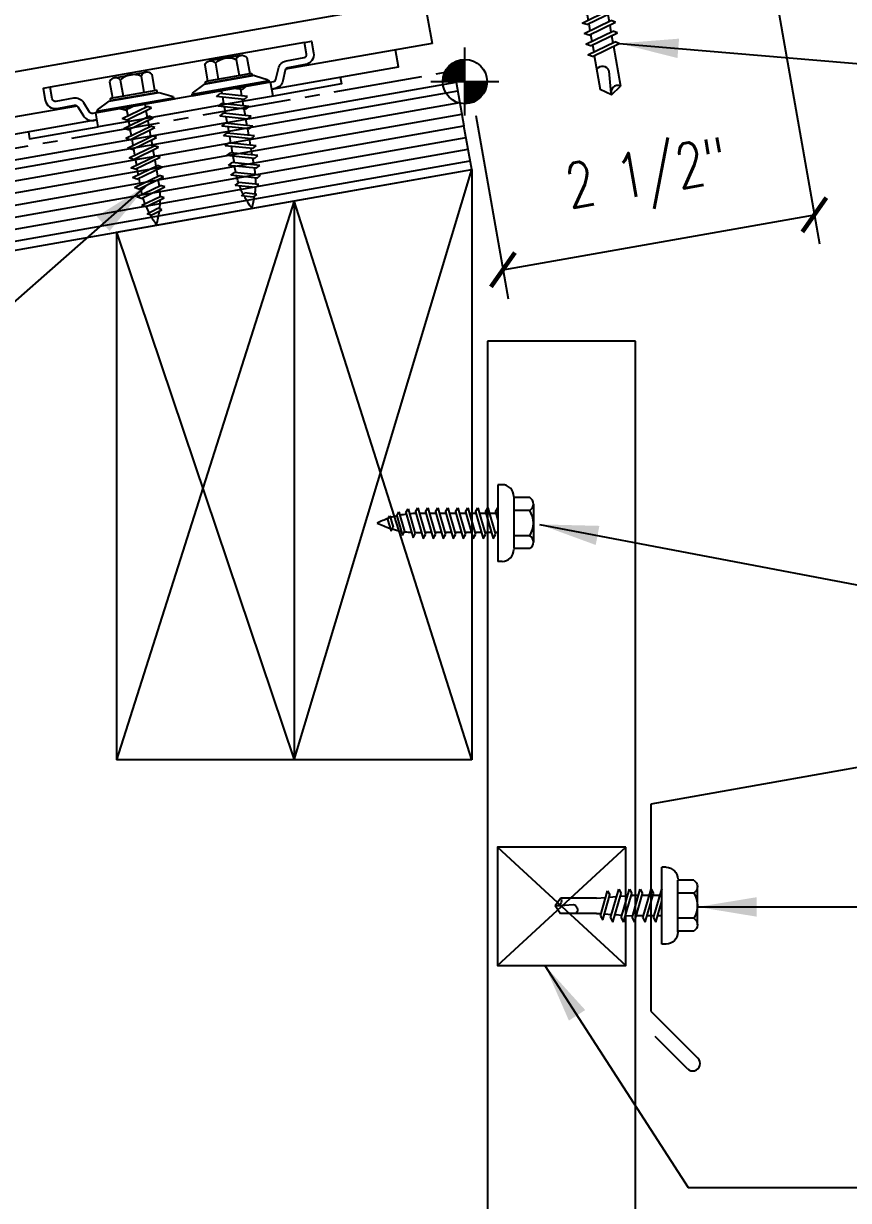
# Model space of a CAD drawing. Header units: inches. Extents: x 7 to 198, y 6 to 102.
# Drawn here: x 20.14 to 27.11, y 15.48 to 25.42 of the extents above; entities that cross this region are included whole.
import ezdxf

# ---------------------------------------------------------------- set-up
doc = ezdxf.new("R2010")
doc.units = ezdxf.units.IN
doc.header["$MEASUREMENT"] = 0
doc.linetypes.add('CENTER2', pattern=[1.125, 0.75, -0.125, 0.125, -0.125])
for name, color, linetype in [('BARRIER', 253, 'CENTER2'), ('clip', 5, 'Continuous'), ('CLO', 3, 'Continuous'), ('DIM', 2, 'Continuous'), ('FASTENER', 9, 'Continuous'), ('PANEL', 11, 'Continuous'), ('SECTION', 11, 'Continuous'), ('TEXT', 2, 'Continuous'), ('TRIM', 6, 'Continuous'), ('WOOD', 3, 'Continuous')]:
    doc.layers.add(name, color=color, linetype=linetype)
doc.styles.add('TEXT', font='SIMPLEX', dxfattribs={"width": 0.75, "height": 6})
doc.styles.add('TEXT1', font='ROMANS.shx', dxfattribs={"width": 0.75, "height": 0.375})
doc.dimstyles.new('DETAIL', dxfattribs={"dimscale": 4, "dimtxt": 0.375, "dimasz": 0.0625, "dimexe": 0.0625, "dimexo": 0.125, "dimgap": 0.0625, "dimtad": 1, "dimdec": 4, "dimzin": 3, "dimdsep": 46, "dimlunit": 4, "dimtxsty": 'TEXT1', "dimblk": 'ARCHTICK', "dimcen": 0.0625, "dimclrd": 7, "dimclre": 7, "dimclrt": 2, "dimadec": 0, "dimazin": 0, "dimtfac": 0.59375, "dimtdec": 4, "dimtmove": 0, "dimatfit": 3, "dimfxl": 0, "dimfrac": 2, "dimtolj": 1, "dimtzin": 3, "dimarcsym": 0})
doc.dimstyles.new('DETAIL$7', dxfattribs={"dimscale": 4, "dimtxt": 6, "dimasz": 0.125, "dimexe": 0.0625, "dimexo": 0.125, "dimgap": 0.0625, "dimtad": 1, "dimdec": 5, "dimzin": 3, "dimdsep": 46, "dimlunit": 4, "dimtxsty": 'TEXT', "dimblk": 'ARCHTICK', "dimcen": 0.0625, "dimclrd": 7, "dimclre": 7, "dimclrt": 2, "dimadec": 0, "dimazin": 0, "dimtfac": 0.666667, "dimtdec": 5, "dimtmove": 0, "dimatfit": 3, "dimfxl": 0, "dimfrac": 2, "dimtolj": 1, "dimtzin": 3, "dimarcsym": 0})

# ---------------------------------------------------------------- blocks, each defined once
blk = doc.blocks.new('MB_DW4')
at = {"layer": 'FASTENER'}
for p, q in [((-0.2171, 0.3051), (-0.2171, 0.1712)), ((-0.1627, 0.3366), (0.1592, 0.3366)), ((-0.1083, 0.3051), (-0.1083, 0.1712)), ((0.1048, 0.3051), (0.1048, 0.1712)), ((0.2136, 0.3051), (0.2136, 0.1712)), ((-0.2257, 0.1712), (0.2136, 0.1712)), ((-0.3257, 0.0712), (-0.3257, 0.0369)), ((-0.3257, 0.0369), (0.3222, 0.0369)), ((-0.141, -0.014), (0.0373, 0.0369)), ((-0.1053, -0.0341), (0.1375, 0.0352)), ((-0.088, 0.0369), (-0.088, 0.0011)), ((-0.088, 0.0369), (0.0845, 0.0369)), ((0.0845, 0.0369), (0.1344, 0.0369)), ((0.0845, 0.0201), (0.0845, -0.0405)), ((0.1375, 0.0352), (0.1344, 0.0369)), ((0.3222, 0.0712), (0.3222, 0.0369)), ((-0.1053, -0.0341), (-0.141, -0.014)), ((-0.141, -0.1049), (0.1018, -0.0356)), ((-0.1053, -0.125), (0.1375, -0.0557)), ((-0.088, -0.0292), (-0.088, -0.0898)), ((0.0845, -0.0708), (0.0845, -0.1314)), ((0.1375, -0.0557), (0.1018, -0.0356)), ((-0.1053, -0.125), (-0.141, -0.1049)), ((-0.141, -0.1958), (0.1018, -0.1265)), ((-0.1053, -0.2159), (-0.141, -0.1958)), ((-0.1053, -0.2159), (0.1375, -0.1466)), ((-0.088, -0.1201), (-0.088, -0.1807)), ((0.0845, -0.1617), (0.0845, -0.211)), ((0.1375, -0.1466), (0.1018, -0.1265)), ((-0.141, -0.2867), (0.1018, -0.2174)), ((-0.1053, -0.3068), (-0.141, -0.2867)), ((-0.1053, -0.3068), (0.1375, -0.2375)), ((-0.0838, -0.2704), (-0.088, -0.211)), ((0.0771, -0.3153), (0.0815, -0.2535)), ((0.0837, -0.2226), (0.0845, -0.211)), ((0.1375, -0.2375), (0.1018, -0.2174)), ((-0.141, -0.3776), (0.1018, -0.3083)), ((-0.1053, -0.3977), (-0.141, -0.3776)), ((-0.1053, -0.3977), (0.1375, -0.3284)), ((-0.0775, -0.3595), (-0.0817, -0.3001)), ((-0.0712, -0.4486), (-0.0754, -0.3892)), ((0.0706, -0.4081), (0.075, -0.3463)), ((0.1375, -0.3284), (0.1018, -0.3083)), ((-0.122, -0.4631), (0.0885, -0.403)), ((-0.0864, -0.4832), (-0.122, -0.4631)), ((-0.0864, -0.4832), (0.1242, -0.4231)), ((-0.0665, -0.5155), (-0.0691, -0.4783)), ((0.063, -0.5152), (0.0684, -0.439)), ((0.1242, -0.4231), (0.0885, -0.403)), ((-0.0665, -0.5155), (-0.0665, -0.82)), ((0.063, -0.5159), (0.063, -0.82)), ((-0.0031, -0.8538), (0.009, -0.7138)), ((-0.0017, -0.8656), (-0.0665, -0.82)), ((-0.0017, -0.8656), (0.063, -0.82))]:
    blk.add_line(p, q, dxfattribs=at)
for centre, radius, start, end in [((-0.1627, 0.2738), 0.0628, 29.87542, 150.12458), ((-0.0017, 0.141), 0.1956, 56.99743, 123.00257), ((0.1592, 0.2738), 0.0628, 29.87542, 150.12458), ((-0.2257, 0.0712), 0.1, 90, 180), ((0.2222, 0.0712), 0.1, 0, 90), ((0.073, -0.5159), 0.01, 175.94836, 180), ((-0.0363, -0.7227), 0.0461, 11.14455, 130.906), ((0.039, -0.8547), 0.0422, 55.45845, 194.84539)]:
    blk.add_arc(centre, radius, start, end, dxfattribs=at)
blk = doc.blocks.new('_ArchTick')
at = {"color": 0, "linetype": 'ByBlock', "const_width": 0.15}
blk.add_lwpolyline([(-0.5, -0.5), (0.5, 0.5)], dxfattribs=at)
blk = doc.blocks.new('*D12')
at = {"layer": 'DEFPOINTS', "color": 0}
for p in [(26.4135, 26.1278), (23.8772, 25.1309), (26.8238, 23.8009)]:
    blk.add_point(p, dxfattribs=at)
at = {"layer": 'DIM', "color": 7, "lineweight": -2}
for p, q in [((26.5003, 25.6354), (26.8672, 23.5547)), ((23.964, 24.6385), (24.2369, 23.0909)), ((24.1934, 23.3371), (26.8238, 23.8009))]:
    blk.add_line(p, q, dxfattribs=at)
at = {"layer": 'DIM', "color": 7, "lineweight": -2, "xscale": 0.25, "yscale": 0.25, "zscale": 0.25}
for p, rotation in [((26.8238, 23.8009), 9.99999999999999), ((24.1934, 23.3371), 190)]:
    blk.add_blockref('_ArchTick', p, dxfattribs=dict(at, rotation=rotation))
at = {"layer": 'DIM', "color": 2, "insert": (25.4156, 24.0966), "char_height": 0.375, "attachment_point": 5, "rotation": 10, "style": 'TEXT1'}
blk.add_mtext('\\A1;2 1/2"', dxfattribs=at)
blk = doc.blocks.new('wp')
at = {"layer": 'SECTION'}
for p, q in [((0, -0.0958), (0, 0.0958)), ((-0.0958, 0), (0.0958, 0))]:
    blk.add_line(p, q, dxfattribs=at)
at = {"layer": 'SECTION', "const_width": 0.0625}
for points in [[(0, 0.0312, 0.414214), (-0.0312, 0, 1)], [(0, -0.0312, 0.414214), (0.0312, 0, 1)]]:
    blk.add_lwpolyline(points, format="xyb", dxfattribs=at)
at = {"layer": 'SECTION'}
blk.add_circle((0, 0), 0.0625, dxfattribs=at)
blk = doc.blocks.new('A$C48E469AC')
at = {"layer": 'TRIM'}
for p, q in [((2.7626, -4.0443), (-0.8073, -4.6738)), ((-0.8073, -4.6738), (-0.8073, -6.4238)), ((-0.8073, -6.4238), (-0.4096, -6.8215)), ((-0.4979, -6.9099), (-0.7695, -6.6384))]:
    blk.add_line(p, q, dxfattribs=at)
blk.add_arc((-0.4538, -6.8657), 0.0625, 225, 45, dxfattribs=at)
blk = doc.blocks.new('A$C3D0C556B')
at = {"layer": 'WOOD'}
for p, q in [((0, 1.5231), (4.3888, 3.8201)), ((0, 3.0463), (4.3888, 3.8201)), ((4.9098, 0.8657), (4.3888, 3.8201)), ((0, 3.0463), (0, 0)), ((0, 3.0463), (4.6493, 2.3429)), ((4.6493, 2.3429), (0, 0)), ((0, 1.5231), (4.6493, 2.3429)), ((4.9098, 0.8657), (0, 1.5231)), ((0, 0), (4.9098, 0.8657))]:
    blk.add_line(p, q, dxfattribs=at)
blk = doc.blocks.new('FZ6')
at = {"layer": 'FASTENER'}
for p, q in [((-0.2154, 0.3051), (-0.2154, 0.1712)), ((-0.161, 0.3366), (0.161, 0.3366)), ((-0.1065, 0.3051), (-0.1065, 0.1712)), ((0.1065, 0.3051), (0.1065, 0.1712)), ((0.2154, 0.3051), (0.2154, 0.1712)), ((-0.224, 0.1712), (0.2154, 0.1712)), ((-0.324, 0.0712), (-0.324, 0.0369)), ((-0.324, 0.0369), (0.324, 0.0369)), ((-0.1293, 0.0352), (-0.1236, 0.0369)), ((-0.0962, 0.0166), (-0.1293, 0.0352)), ((-0.1293, -0.0492), (0.0962, 0.0152)), ((-0.1236, 0.0369), (-0.0802, 0.0369)), ((-0.0962, 0.0166), (-0.025, 0.0369)), ((-0.0802, 0.0369), (0.0802, 0.0369)), ((-0.0802, 0.0211), (-0.0802, -0.0352)), ((0.0802, 0.0369), (0.0802, 0.0106)), ((0.1293, -0.0035), (0.0962, 0.0152)), ((0.324, 0.0712), (0.324, 0.0369)), ((-0.0962, -0.0679), (-0.1293, -0.0492)), ((-0.1293, -0.1336), (0.0962, -0.0693)), ((-0.0962, -0.0682), (0.1293, -0.0038)), ((-0.0962, -0.1523), (0.1293, -0.0879)), ((-0.0802, -0.0633), (-0.0802, -0.1196)), ((0.0802, -0.0163), (0.0802, -0.0738)), ((0.1293, -0.0879), (0.0962, -0.0693)), ((-0.0962, -0.1523), (-0.1293, -0.1336)), ((-0.1293, -0.2181), (0.0962, -0.1537)), ((-0.0962, -0.2368), (0.1293, -0.1724)), ((-0.0802, -0.1477), (-0.0802, -0.204)), ((0.0802, -0.102), (0.0802, -0.1583)), ((0.0802, -0.1864), (0.0802, -0.2427)), ((0.1293, -0.1724), (0.0962, -0.1537)), ((-0.0962, -0.2368), (-0.1293, -0.2181)), ((-0.1293, -0.3025), (0.0962, -0.2381)), ((-0.0962, -0.3212), (0.1293, -0.2568)), ((-0.0802, -0.2322), (-0.0802, -0.2885)), ((0.0802, -0.2696), (0.0802, -0.3272)), ((0.1293, -0.2568), (0.0962, -0.2381)), ((-0.0962, -0.3212), (-0.1293, -0.3025)), ((-0.1293, -0.387), (0.0962, -0.3226)), ((-0.0962, -0.4056), (-0.1293, -0.387)), ((-0.0962, -0.4056), (0.1293, -0.3412)), ((-0.0802, -0.3166), (-0.0802, -0.3729)), ((0.0802, -0.3553), (0.0802, -0.4116)), ((0.1293, -0.3412), (0.0962, -0.3226)), ((-0.1293, -0.4714), (0.0962, -0.407)), ((-0.0962, -0.4901), (-0.1293, -0.4714)), ((-0.1293, -0.5558), (0.0962, -0.4915)), ((-0.0962, -0.4901), (0.1293, -0.4257)), ((-0.0802, -0.4011), (-0.0802, -0.4574)), ((-0.0802, -0.4855), (-0.0802, -0.5418)), ((0.0802, -0.4397), (0.0802, -0.496)), ((0.1293, -0.4257), (0.0962, -0.407)), ((0.1293, -0.5101), (0.0962, -0.4915)), ((-0.0962, -0.5745), (-0.1293, -0.5558)), ((-0.1293, -0.6403), (0.0962, -0.5759)), ((-0.0962, -0.5745), (0.1293, -0.5101)), ((-0.0962, -0.6589), (0.1293, -0.5946)), ((-0.0802, -0.5699), (-0.0802, -0.6262)), ((0.0802, -0.5242), (0.0802, -0.5805)), ((0.1293, -0.5946), (0.0962, -0.5759)), ((-0.0962, -0.6589), (-0.1293, -0.6403)), ((-0.1215, -0.7225), (0.0915, -0.6617)), ((-0.0884, -0.7412), (0.1246, -0.6803)), ((0.1246, -0.6803), (0.0915, -0.6617)), ((-0.0884, -0.7412), (-0.1215, -0.7225)), ((-0.0945, -0.7992), (0.0706, -0.7521)), ((-0.0614, -0.8179), (0.1037, -0.7707)), ((0.1037, -0.7707), (0.0706, -0.7521)), ((-0.0614, -0.8179), (-0.0945, -0.7992)), ((-0.0625, -0.8767), (0.0345, -0.8473)), ((-0.0294, -0.8953), (-0.0625, -0.8767)), ((-0.0294, -0.8953), (0.0676, -0.866)), ((0.0676, -0.866), (0.0345, -0.8473))]:
    blk.add_line(p, q, dxfattribs=at)
for centre, radius, start, end in [((-0.161, 0.2738), 0.0628, 29.87542, 150.12458), ((0, 0.141), 0.1956, 56.99743, 123.00257), ((0.161, 0.2738), 0.0628, 29.87542, 150.12458), ((-0.224, 0.0712), 0.1, 90, 180), ((0.224, 0.0712), 0.1, 0, 90), ((0.6757, -0.6417), 0.7566, 180.96964, 185.17649), ((-0.6757, -0.6417), 0.7566, 351.66477, 356.09008), ((-0.6757, -0.6417), 0.7566, 358.25372, 2.51092), ((0.6757, -0.6417), 0.7566, 187.25497, 191.38373), ((-0.6757, -0.6417), 0.7566, 343.54733, 349.3968), ((0.6757, -0.6417), 0.7566, 193.43625, 197.67227), ((0.6757, -0.6417), 0.7566, 199.14955, 206.7351), ((-0.6757, -0.6417), 0.7566, 333.2649, 342.20852)]:
    blk.add_arc(centre, radius, start, end, dxfattribs=at)
blk = doc.blocks.new('st10')
at = {"layer": 'FASTENER'}
for p, q in [((-0.1351, 0.3023), (0.1351, 0.3023)), ((-0.1808, 0.2758), (-0.1808, 0.1366)), ((-0.0894, 0.2758), (-0.0894, 0.1366)), ((0.0894, 0.2758), (0.0894, 0.1366)), ((0.1808, 0.2758), (0.1808, 0.1366)), ((-0.2169, 0.1143), (-0.3263, 0.0593)), ((-0.2169, 0.1143), (0.2169, 0.1143)), ((-0.1931, 0.1366), (0.1931, 0.1366)), ((-0.1931, 0.1187), (0.1931, 0.1187)), ((-0.1808, 0.1366), (0.1808, 0.1366)), ((0.2169, 0.1143), (0.3263, 0.0593)), ((-0.3263, 0.0593), (-0.3263, 0.0486)), ((-0.3263, 0.0486), (0.3263, 0.0486)), ((-0.1293, 0.0352), (-0.1236, 0.0369)), ((-0.0962, 0.0166), (-0.1293, 0.0352)), ((-0.1293, -0.0492), (0.0962, 0.0152)), ((-0.1236, 0.0369), (-0.0802, 0.0369)), ((-0.0962, 0.0166), (-0.025, 0.0369)), ((-0.0802, 0.0369), (0.0802, 0.0369)), ((-0.0802, 0.0211), (-0.0802, -0.0352)), ((0.0802, 0.0369), (0.0802, 0.0106)), ((0.1293, -0.0035), (0.0962, 0.0152)), ((0.3263, 0.0593), (0.3263, 0.0486)), ((-0.0962, -0.0679), (-0.1293, -0.0492)), ((-0.1293, -0.1336), (0.0962, -0.0693)), ((-0.0962, -0.0682), (0.1293, -0.0038)), ((-0.0962, -0.1523), (0.1293, -0.0879)), ((-0.0802, -0.0633), (-0.0802, -0.1196)), ((0.0802, -0.0163), (0.0802, -0.0738)), ((0.1293, -0.0879), (0.0962, -0.0693)), ((-0.0962, -0.1523), (-0.1293, -0.1336)), ((-0.1293, -0.2181), (0.0962, -0.1537)), ((-0.0962, -0.2368), (0.1293, -0.1724)), ((-0.0802, -0.1477), (-0.0802, -0.204)), ((0.0802, -0.102), (0.0802, -0.1583)), ((0.0802, -0.1864), (0.0802, -0.2427)), ((0.1293, -0.1724), (0.0962, -0.1537)), ((-0.0962, -0.2368), (-0.1293, -0.2181)), ((-0.1293, -0.3025), (0.0962, -0.2381)), ((-0.0962, -0.3212), (0.1293, -0.2568)), ((-0.0802, -0.2322), (-0.0802, -0.2885)), ((0.0802, -0.2696), (0.0802, -0.3272)), ((0.1293, -0.2568), (0.0962, -0.2381)), ((-0.0962, -0.3212), (-0.1293, -0.3025)), ((-0.1293, -0.387), (0.0962, -0.3226)), ((-0.0962, -0.4056), (-0.1293, -0.387)), ((-0.0962, -0.4056), (0.1293, -0.3412)), ((-0.0802, -0.3166), (-0.0802, -0.3729)), ((0.0802, -0.3553), (0.0802, -0.4116)), ((0.1293, -0.3412), (0.0962, -0.3226)), ((-0.1293, -0.4714), (0.0962, -0.407)), ((-0.0962, -0.4901), (-0.1293, -0.4714)), ((-0.1293, -0.5558), (0.0962, -0.4915)), ((-0.0962, -0.4901), (0.1293, -0.4257)), ((-0.0802, -0.4011), (-0.0802, -0.4574)), ((-0.0802, -0.4855), (-0.0802, -0.5418)), ((0.0802, -0.4397), (0.0802, -0.496)), ((0.1293, -0.4257), (0.0962, -0.407)), ((0.1293, -0.5101), (0.0962, -0.4915)), ((-0.0962, -0.5745), (-0.1293, -0.5558)), ((-0.1293, -0.6403), (0.0962, -0.5759)), ((-0.0962, -0.5745), (0.1293, -0.5101)), ((-0.0962, -0.6589), (0.1293, -0.5946)), ((-0.0802, -0.5699), (-0.0802, -0.6262)), ((0.0802, -0.5242), (0.0802, -0.5805)), ((0.1293, -0.5946), (0.0962, -0.5759)), ((-0.0962, -0.6589), (-0.1293, -0.6403)), ((-0.1215, -0.7225), (0.0915, -0.6617)), ((-0.0884, -0.7412), (0.1246, -0.6803)), ((0.1246, -0.6803), (0.0915, -0.6617)), ((-0.0884, -0.7412), (-0.1215, -0.7225)), ((-0.0945, -0.7992), (0.0706, -0.7521)), ((-0.0614, -0.8179), (0.1037, -0.7707)), ((0.1037, -0.7707), (0.0706, -0.7521)), ((-0.0614, -0.8179), (-0.0945, -0.7992)), ((-0.0625, -0.8767), (0.0345, -0.8473)), ((-0.0294, -0.8953), (-0.0625, -0.8767)), ((-0.0294, -0.8953), (0.0676, -0.866)), ((0.0676, -0.866), (0.0345, -0.8473))]:
    blk.add_line(p, q, dxfattribs=at)
blk.add_lwpolyline([(-0.3307, 0.0369), (-0.3307, 0.0487), (0.3307, 0.0487), (0.3307, 0.0369)], close=True, dxfattribs=at)
for centre, radius, start, end in [((-0.1351, 0.2496), 0.0527, 29.87542, 150.12458), ((0, 0.1382), 0.1641, 56.99743, 123.00257), ((0.1351, 0.2496), 0.0527, 29.87542, 150.12458), ((-0.1931, 0.1276), 0.00894, 90, 270), ((0.1931, 0.1276), 0.00894, 270, 90), ((0.6757, -0.6417), 0.7566, 180.96964, 185.17649), ((-0.6757, -0.6417), 0.7566, 351.66477, 356.09008), ((-0.6757, -0.6417), 0.7566, 358.25372, 2.51092), ((0.6757, -0.6417), 0.7566, 187.25497, 191.38373), ((-0.6757, -0.6417), 0.7566, 343.54733, 349.3968), ((0.6757, -0.6417), 0.7566, 193.43625, 197.67227), ((0.6757, -0.6417), 0.7566, 199.14955, 206.7351), ((-0.6757, -0.6417), 0.7566, 333.2649, 342.20852)]:
    blk.add_arc(centre, radius, start, end, dxfattribs=at)
blk = doc.blocks.new('A$C612A22A5')
at = {"layer": 'clip'}
for points in [[(-1.3765, 0.0828), (-1.3765, 0.0228), (-0.789, 0.0228), (-0.789, 0.1428), (-0.8141, 0.1428, -0.303371), (-0.8381, 0.1588), (-0.8733, 0.2438, 0.30332), (-0.9527, 0.2969), (-1.103, 0.2969, -0.41421), (-1.1291, 0.3229), (-1.1291, 0.4229), (-1.1891, 0.4229), (-1.1891, 0.3229, 0.414221), (-1.1031, 0.2369), (-0.9528, 0.2369, -0.303367), (-0.9287, 0.2209), (-0.8936, 0.1359, 0.30332), (-0.8141, 0.0828), (-0.789, 0.0828), (-1.8765, 0.0828), (-1.8765, 0.2268)], [(1.2985, 0.0828), (1.2985, 0.0228), (0.711, 0.0228), (0.711, 0.1428), (0.7361, 0.1428, 0.303371), (0.7601, 0.1588), (0.7953, 0.2438, -0.30332), (0.8748, 0.2969), (1.0251, 0.2969, 0.41421), (1.0511, 0.3229), (1.0511, 0.4229), (1.1111, 0.4229), (1.1111, 0.3229, -0.414221), (1.0251, 0.2369), (0.8748, 0.2369, 0.303367), (0.8508, 0.2209), (0.8156, 0.1359, -0.30332), (0.7361, 0.0828), (0.711, 0.0828), (1.7985, 0.0828), (1.7985, 0.2268)]]:
    blk.add_lwpolyline(points, format="xyb", dxfattribs=at)
for points in [[(1.0511, 0.4229), (-1.1291, 0.4229)], [(0.711, 0.1428), (-0.789, 0.1428)], [(-0.4391, 0.0228), (-0.789, 0.0228)], [(0.3611, 0.0228), (-0.4391, 0.0228)], [(0.711, 0.0228), (0.3611, 0.0228)]]:
    blk.add_lwpolyline(points, dxfattribs=at)
blk = doc.blocks.new('fz7')
at = {"layer": 'FASTENER'}
for p, q in [((-0.2154, 0.3051), (-0.2154, 0.1712)), ((-0.161, 0.3366), (0.161, 0.3366)), ((-0.1065, 0.3051), (-0.1065, 0.1712)), ((0.1065, 0.3051), (0.1065, 0.1712)), ((0.2154, 0.3051), (0.2154, 0.1712)), ((-0.224, 0.1712), (0.2154, 0.1712)), ((-0.324, 0.0712), (-0.324, 0.0369)), ((-0.324, 0.0369), (0.324, 0.0369)), ((-0.1392, -0.016), (0.0458, 0.0369)), ((-0.1035, -0.0361), (0.1392, 0.0333)), ((-0.0863, 0.0369), (-0.0863, -0.0008)), ((-0.0863, 0.0369), (0.0863, 0.0369)), ((0.0863, 0.0369), (0.1328, 0.0369)), ((0.0863, 0.0181), (0.0863, -0.0425)), ((0.1392, 0.0333), (0.1328, 0.0369)), ((0.324, 0.0712), (0.324, 0.0369)), ((-0.1035, -0.0361), (-0.1392, -0.016)), ((-0.1392, -0.1069), (0.1035, -0.0375)), ((-0.1035, -0.127), (0.1392, -0.0576)), ((-0.0863, -0.0311), (-0.0863, -0.0917)), ((0.0863, -0.0728), (0.0863, -0.1334)), ((0.1392, -0.0576), (0.1035, -0.0375)), ((-0.1035, -0.127), (-0.1392, -0.1069)), ((-0.1392, -0.1977), (0.1035, -0.1284)), ((-0.1035, -0.2178), (-0.1392, -0.1977)), ((-0.1035, -0.2178), (0.1392, -0.1485)), ((-0.0863, -0.122), (-0.0863, -0.1826)), ((0.0863, -0.1636), (0.0863, -0.2243)), ((0.1392, -0.1485), (0.1035, -0.1284)), ((-0.1392, -0.2886), (0.1035, -0.2193)), ((-0.1035, -0.3087), (-0.1392, -0.2886)), ((-0.1035, -0.3087), (0.1392, -0.2394)), ((-0.0863, -0.2129), (-0.0863, -0.2735)), ((0.0863, -0.2545), (0.0863, -0.3152)), ((0.1392, -0.2394), (0.1035, -0.2193)), ((-0.1392, -0.3795), (0.1035, -0.3102)), ((-0.1035, -0.3996), (-0.1392, -0.3795)), ((-0.1035, -0.3996), (0.1392, -0.3303)), ((-0.0863, -0.3038), (-0.0863, -0.3644)), ((-0.0863, -0.3947), (-0.0863, -0.4553)), ((0.0863, -0.3454), (0.0863, -0.4061)), ((0.1392, -0.3303), (0.1035, -0.3102)), ((-0.1392, -0.4704), (0.1035, -0.4011)), ((-0.1035, -0.4905), (-0.1392, -0.4704)), ((-0.1392, -0.5613), (0.1035, -0.492)), ((-0.1035, -0.4905), (0.1392, -0.4212)), ((-0.0863, -0.4856), (-0.0863, -0.5462)), ((0.0863, -0.4363), (0.0863, -0.497)), ((0.1392, -0.4212), (0.1035, -0.4011)), ((0.1392, -0.5121), (0.1035, -0.492)), ((-0.1035, -0.5814), (-0.1392, -0.5613)), ((-0.1392, -0.6522), (0.1035, -0.5829)), ((-0.1035, -0.5814), (0.1392, -0.5121)), ((-0.0863, -0.5765), (-0.0863, -0.6371)), ((0.0863, -0.5272), (0.0863, -0.5879)), ((0.1392, -0.603), (0.1035, -0.5829)), ((-0.1035, -0.6723), (-0.1392, -0.6522)), ((-0.1392, -0.7431), (0.1035, -0.6738)), ((-0.1035, -0.6723), (0.1392, -0.603)), ((-0.1035, -0.7632), (0.1392, -0.6939)), ((-0.0863, -0.6674), (-0.0863, -0.728)), ((0.0863, -0.6181), (0.0863, -0.6787)), ((0.1392, -0.6939), (0.1035, -0.6738)), ((-0.1035, -0.7632), (-0.1392, -0.7431)), ((-0.1392, -0.834), (0.1035, -0.7647)), ((-0.1035, -0.8541), (0.1392, -0.7848)), ((-0.0863, -0.7583), (-0.0863, -0.8189)), ((0.0863, -0.709), (0.0863, -0.7696)), ((0.1392, -0.7848), (0.1035, -0.7647)), ((-0.1035, -0.8541), (-0.1392, -0.834)), ((-0.1392, -0.9249), (0.1035, -0.8556)), ((-0.1035, -0.945), (0.1392, -0.8757)), ((-0.0863, -0.8492), (-0.0863, -0.9098)), ((0.0863, -0.7999), (0.0863, -0.8605)), ((0.0863, -0.8908), (0.0863, -1.2321)), ((0.1392, -0.8757), (0.1035, -0.8556)), ((-0.1035, -0.945), (-0.1392, -0.9249)), ((-0.0863, -0.9401), (-0.0863, -1.2321)), ((-0.0019, -1.2773), (0.0143, -1.0906)), ((0, -1.2929), (-0.0863, -1.2321)), ((0, -1.2929), (0.0863, -1.2321))]:
    blk.add_line(p, q, dxfattribs=at)
for centre, radius, start, end in [((-0.161, 0.2738), 0.0628, 29.87542, 150.12458), ((0, 0.141), 0.1956, 56.99743, 123.00257), ((0.161, 0.2738), 0.0628, 29.87542, 150.12458), ((-0.224, 0.0712), 0.1, 90, 180), ((0.224, 0.0712), 0.1, 0, 90), ((-0.046, -1.1025), 0.0615, 11.14455, 130.906), ((0.0544, -1.2785), 0.0563, 55.45845, 194.84539)]:
    blk.add_arc(centre, radius, start, end, dxfattribs=at)

msp = doc.modelspace()

# ---------------------------------------------------------------- linework, layer by layer
at = {"layer": 'BARRIER'}
msp.add_line((9.47426, 22.49497), (23.78242, 25.01788), dxfattribs=at)
at = {"layer": 'clip'}
for p, q in [((23.52958, 25.61964), (23.59505, 25.24835)), ((23.59505, 25.24835), (22.35793, 25.03021)), ((20.59749, 24.7198), (19.36037, 24.50166))]:
    msp.add_line(p, q, dxfattribs=at)
at = {"layer": 'CLO'}
for p, q in [((24.14649, 18.45996), (25.23254, 17.45996)), ((24.14649, 17.45996), (25.23254, 18.45996))]:
    msp.add_line(p, q, dxfattribs=at)
msp.add_lwpolyline([(25.23254, 18.45996), (24.14649, 18.45996), (24.14649, 17.45996), (25.23254, 17.45996)], close=True, dxfattribs=at)
at = {"layer": 'PANEL'}
for p, q in [((25.31383, 22.73385), (24.06383, 22.73385)), ((25.31383, 9.18189), (25.31383, 22.73385))]:
    msp.add_line(p, q, dxfattribs=at)
for points in [[(9.39926, 23.12966), (26.41351, 26.12783), (26.07663, 28.03836), (9.06971, 25.04794)], [(24.06383, 22.73385), (24.06383, 9.18189)]]:
    msp.add_lwpolyline(points, dxfattribs=at)
at = {"layer": 'WOOD', "color": 3, "linetype": 'CONTINUOUS'}
for p, q in [((9.49121, 22.39885), (23.79936, 24.92176)), ((23.79936, 24.92176), (23.86448, 24.55246)), ((23.9296, 24.18316), (23.86448, 24.55246)), ((9.62144, 21.66024), (23.9296, 24.18316))]:
    msp.add_line(p, q, dxfattribs=at)
at = {"layer": 'WOOD', "color": 9, "linetype": 'CONTINUOUS'}
for p, q in [((9.50423, 22.32499), (23.81239, 24.8479)), ((9.5216, 22.22651), (23.82975, 24.74942)), ((9.53896, 22.12803), (23.84712, 24.65094)), ((9.55633, 22.02955), (23.86448, 24.55246)), ((9.57369, 21.93107), (23.88185, 24.45398)), ((9.59106, 21.83259), (23.89921, 24.3555)), ((9.60842, 21.7341), (23.91658, 24.25702))]:
    msp.add_line(p, q, dxfattribs=at)

# ---------------------------------------------------------------- block references
msp.add_blockref('A$C48E469AC', (26.24951, 23.49801))
at = {"layer": 'clip', "color": 54, "rotation": 10}
msp.add_blockref('A$C612A22A5', (21.55557, 24.65771), dxfattribs=at)
at = {"layer": 'FASTENER'}
for name, p, rotation in [('fz7', (24.88708, 26.08695), 9.999999999999977), ('st10', (21.09687, 24.68438), 9.999999999999678), ('FZ6', (24.11449, 21.19726), 270)]:
    msp.add_blockref(name, p, dxfattribs=dict(at, rotation=rotation))
at = {"layer": 'FASTENER', "xscale": -1}
for name, p, rotation in [('st10', (21.9007, 24.82612), 10.00000000000052), ('MB_DW4', (25.49978, 17.96765), 270)]:
    msp.add_blockref(name, p, dxfattribs=dict(at, rotation=rotation))
at = {"layer": 'TEXT', "xscale": 3, "yscale": 3, "zscale": 3}
msp.add_blockref('wp', (23.87208, 24.92604), dxfattribs=at)
at = {"layer": 'WOOD', "xscale": -1, "rotation": 99.9999999999998}
msp.add_blockref('A$C3D0C556B', (23.9296, 24.18316), dxfattribs=at)

# ---------------------------------------------------------------- dimensions: what is measured, and where the dimension line sits
at = {"layer": 'DIM'}
dim = msp.add_linear_dim(base=(26.8238, 23.80094), p1=(23.87716, 25.13086), p2=(26.41351, 26.12783), angle=10, text='2 1/2"', dimstyle='DETAIL', dxfattribs=at)
dim.commit()
dim.dimension.update_dxf_attribs({"geometry": '*D12', "text_midpoint": (25.4156, 24.09661)})

# ---------------------------------------------------------------- leaders
for points in [[(25.17624, 25.24871), (30.49439, 24.80071), (30.79595, 24.80071)], [(21.19255, 24.05569), (18.37386, 21.57985), (18.08394, 21.57985)], [(24.50139, 21.18638), (30.49711, 20.0461), (30.80614, 20.0461)], [(25.83635, 17.95519), (26.97808, 17.95519), (27.62361, 17.95519)], [(24.54852, 17.45996), (25.75743, 15.58573), (27.56493, 15.58573)]]:
    msp.add_leader(points, dimstyle='DETAIL$7')

doc.saveas('drawing.dxf')
